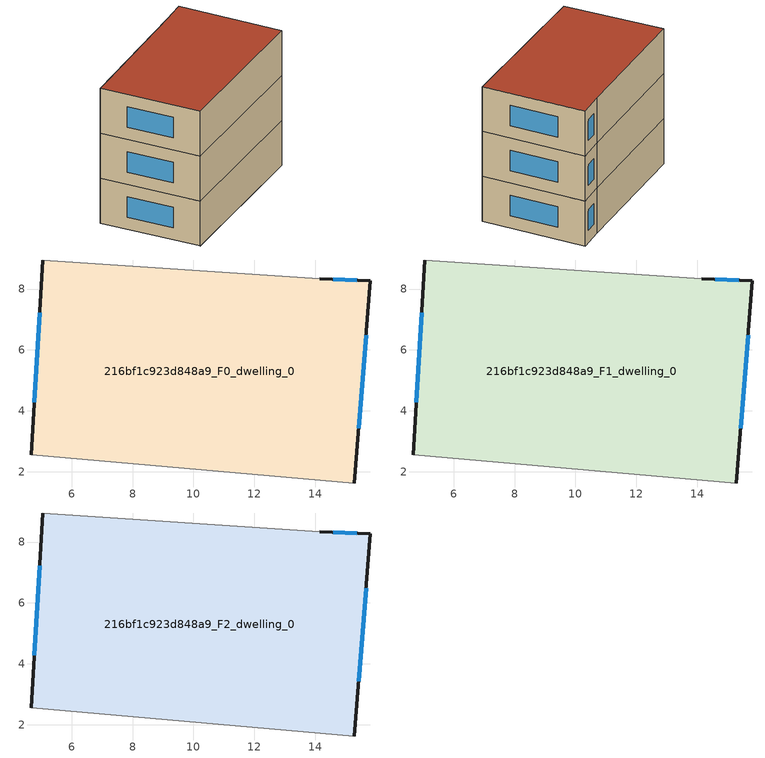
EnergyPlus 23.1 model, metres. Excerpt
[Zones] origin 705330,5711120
216bf1c923d848a9_F0_dwelling_0
 floor ground (EU_floor_Construction): 15.82,8.28 15.29,1.63 4.67,2.56 5.05,8.95 14.15,8.34 z0
 wall outside (EU_wall_Construction): 5.05,8.95 4.67,2.56 / 15.29,1.63 15.82,8.28 14.15,8.34 z0:3
 wall adiabatic (EU_wall_Construction): 4.67,2.56 15.29,1.63 / 14.15,8.34 5.05,8.95 z0:3
 window (EU_Window_Construction): 4.95,7.23 4.77,4.28 / 15.37,8.29 14.6,8.32 / 15.43,3.42 15.67,6.48 z0.81:2.19
216bf1c923d848a9_F1_dwelling_0
 floor to 216bf1c923d848a9_F0_dwelling_0 (EU_floor_Construction): 15.82,8.28 15.29,1.63 4.67,2.56 5.05,8.95 14.15,8.34 z3
 wall outside (EU_wall_Construction): 5.05,8.95 4.67,2.56 / 15.29,1.63 15.82,8.28 14.15,8.34 z3:6
 wall adiabatic (EU_wall_Construction): 4.67,2.56 15.29,1.63 / 14.15,8.34 5.05,8.95 z3:6
 window (EU_Window_Construction): 4.95,7.23 4.77,4.28 / 15.37,8.29 14.6,8.32 / 15.43,3.42 15.67,6.48 z3.81:5.19
216bf1c923d848a9_F2_dwelling_0
 floor to 216bf1c923d848a9_F1_dwelling_0 (EU_floor_Construction): 15.82,8.28 15.29,1.63 4.67,2.56 5.05,8.95 14.15,8.34 z6
 wall outside (EU_wall_Construction): 5.05,8.95 4.67,2.56 / 15.29,1.63 15.82,8.28 14.15,8.34 z6:9
 wall adiabatic (EU_wall_Construction): 4.67,2.56 15.29,1.63 / 14.15,8.34 5.05,8.95 z6:9
 window (EU_Window_Construction): 4.95,7.23 4.77,4.28 / 15.37,8.29 14.6,8.32 / 15.43,3.42 15.67,6.48 z6.81:8.19
 roof outside (EU_roof_Construction): 15.29,1.63 15.82,8.28 14.15,8.34 5.05,8.95 4.67,2.56 z9
shading: 4.67,2.56 15.29,1.63 z0:9; 14.15,8.34 5.05,8.95 z0:6
[Building]
EU S2 Campaign: North Axis=0; Terrain=City; Solar Distribution=FullExterior
[Site:Location]
London: Latitude=51.5; Longitude=-0.5; Time Zone=0; Elevation=25
[SizingPeriod:WeatherFileDays]
AnnualSizingPeriod: Begin Month=1; Begin Day of Month=1; End Month=12; End Day of Month=31; Day of Week for Start Day=Monday; Use Weather File Daylight Saving Period=No; Use Weather File Rain and Snow Indicators=No
[MATERIAL]
EU_InternalMass_Material: Roughness=MediumRough; Thickness=0.1; Conductivity=1; Density=1800; Specific Heat=900; Thermal Absorptance=0.9; Solar Absorptance=0.7; Visible Absorptance=0.7
[MATERIAL:NOMASS] Roughness=MediumRough; Thermal Absorptance=0.9; Solar Absorptance=0.7; Visible Absorptance=0.7
Name | Thermal Resistance
EU_wall_NoMass | 0.555556
EU_roof_NoMass | 0.510204
EU_floor_NoMass | 1.68919
[WINDOWMATERIAL:SIMPLEGLAZINGSYSTEM]
EU_Window_SimpleGlazing: UFactor=3.96; Solar Heat Gain Coefficient=0.85; Visible Transmittance=0.85
[CONSTRUCTION]
EU_wall_Construction: EU_wall_NoMass
EU_roof_Construction: EU_roof_NoMass
EU_floor_Construction: EU_floor_NoMass
EU_Window_Construction: EU_Window_SimpleGlazing
EU_InternalMass_Construction: EU_InternalMass_Material
[ZONE] Type=1; Multiplier=1; Ceiling Height=autocalculate; Floor Area=autocalculate; Part of Total Floor Area=Yes
Name | Volume
216bf1c923d848a9_F0_dwelling_0 | 209.679
216bf1c923d848a9_F1_dwelling_0; 216bf1c923d848a9_F2_dwelling_0 | 209.678
[INTERNALMASS] Construction=EU_InternalMass_Construction; Surface Area=69.8928
Name | Zone or ZoneList
216bf1c923d848a9_F0_dwelling_0_EU_InternalMass | 216bf1c923d848a9_F0_dwelling_0
216bf1c923d848a9_F1_dwelling_0_EU_InternalMass | 216bf1c923d848a9_F1_dwelling_0
216bf1c923d848a9_F2_dwelling_0_EU_InternalMass | 216bf1c923d848a9_F2_dwelling_0
[OTHEREQUIPMENT] Fuel Type=Electricity; Design Level Calculation Method=Watts/Area; Power per Zone Floor Area=1; Fraction Latent=0; Fraction Radiant=0; Fraction Lost=0; Carbon Dioxide Generation Rate=0; EndUse Subcategory=EU_Step8_InternalGains
Name | Zone or ZoneList or Space or SpaceList | Schedule
EU_Step8_InternalGain_216bf1c923d848a9_F0_dwelling_0_f000 | 216bf1c923d848a9_F0_dwelling_0 | EU_Step8_GainSchedule_216bf1c923d848a9_F0_dwelling_0_f000
EU_Step8_InternalGain_216bf1c923d848a9_F1_dwelling_0_f000 | 216bf1c923d848a9_F1_dwelling_0 | EU_Step8_GainSchedule_216bf1c923d848a9_F1_dwelling_0_f000
EU_Step8_InternalGain_216bf1c923d848a9_F2_dwelling_0_f000 | 216bf1c923d848a9_F2_dwelling_0 | EU_Step8_GainSchedule_216bf1c923d848a9_F2_dwelling_0_f000
[ZONEVENTILATION:DESIGNFLOWRATE] Schedule=EU_AlwaysOn; Design Flow Rate Calculation Method=AirChanges/Hour; Air Changes per Hour=0.48; Ventilation Type=Natural; Fan Pressure Rise=0; Fan Total Efficiency=1; Constant Term Coefficient=1; Temperature Term Coefficient=0; Velocity Term Coefficient=0; Velocity Squared Term Coefficient=0; Minimum Indoor Temperature=-100; Maximum Indoor Temperature=100; Delta Temperature=-100; Minimum Outdoor Temperature=-100; Maximum Outdoor Temperature=100; Maximum Wind Speed=40
Name | Zone or ZoneList or Space or SpaceList
EU_ConstantAir_216bf1c923d848a9_F0_dwelling_0 | 216bf1c923d848a9_F0_dwelling_0
EU_ConstantAir_216bf1c923d848a9_F1_dwelling_0 | 216bf1c923d848a9_F1_dwelling_0
EU_ConstantAir_216bf1c923d848a9_F2_dwelling_0 | 216bf1c923d848a9_F2_dwelling_0
[HVACTEMPLATE:THERMOSTAT] Constant Heating Setpoint=20; Constant Cooling Setpoint=50
EU_HeatOnly_216bf1c923d848a9_F0_dwelling_0; EU_HeatOnly_216bf1c923d848a9_F1_dwelling_0; EU_HeatOnly_216bf1c923d848a9_F2_dwelling_0
[HVACTEMPLATE:ZONE:IDEALLOADSAIRSYSTEM] System Availability Schedule=EU_AlwaysOn; Maximum Heating Supply Air Temperature=50; Minimum Cooling Supply Air Temperature=13; Maximum Heating Supply Air Humidity Ratio=0.0156; Minimum Cooling Supply Air Humidity Ratio=0.0077; Heating Limit=NoLimit; Cooling Limit=NoLimit; Heating Availability Schedule=EU_AlwaysOn; Cooling Availability Schedule=EU_CoolingOff; Dehumidification Control Type=ConstantSensibleHeatRatio; Cooling Sensible Heat Ratio=0.7; Dehumidification Setpoint=60; Humidification Control Type=None; Humidification Setpoint=30; Outdoor Air Method=None; Outdoor Air Flow Rate per Person=0.00944; Outdoor Air Flow Rate per Zone Floor Area=0; Outdoor Air Flow Rate per Zone=0; Demand Controlled Ventilation Type=None; Outdoor Air Economizer Type=NoEconomizer; Heat Recovery Type=None; Sensible Heat Recovery Effectiveness=0.7; Latent Heat Recovery Effectiveness=0.65
Name | Template Thermostat
216bf1c923d848a9_F0_dwelling_0 | EU_HeatOnly_216bf1c923d848a9_F0_dwelling_0
216bf1c923d848a9_F1_dwelling_0 | EU_HeatOnly_216bf1c923d848a9_F1_dwelling_0
216bf1c923d848a9_F2_dwelling_0 | EU_HeatOnly_216bf1c923d848a9_F2_dwelling_0
[SIZING:ZONE] Zone Cooling Design Supply Air Temperature Input Method=SupplyAirTemperature; Zone Cooling Design Supply Air Temperature=13; Zone Heating Design Supply Air Temperature Input Method=SupplyAirTemperature; Zone Heating Design Supply Air Temperature=50; Zone Cooling Design Supply Air Humidity Ratio=0.008; Zone Heating Design Supply Air Humidity Ratio=0.008; Cooling Design Air Flow Method=DesignDay; Cooling Design Air Flow Rate=0; Cooling Minimum Air Flow per Zone Floor Area=0.000762; Cooling Minimum Air Flow=0; Cooling Minimum Air Flow Fraction=0.2; Heating Design Air Flow Method=DesignDay; Heating Design Air Flow Rate=0; Heating Maximum Air Flow per Zone Floor Area=0.002032; Heating Maximum Air Flow=0.141576; Heating Maximum Air Flow Fraction=0.3; Account for Dedicated Outdoor Air System=No; Dedicated Outdoor Air System Control Strategy=NeutralSupplyAir; Dedicated Outdoor Air Low Setpoint Temperature for Design=autosize; Dedicated Outdoor Air High Setpoint Temperature for Design=autosize; Zone Load Sizing Method=Sensible Load Only No Latent Load; Zone Latent Cooling Design Supply Air Humidity Ratio Input Method=HumidityRatioDifference; Zone Cooling Design Supply Air Humidity Ratio Difference=0.005; Zone Latent Heating Design Supply Air Humidity Ratio Input Method=HumidityRatioDifference; Zone Humidification Design Supply Air Humidity Ratio Difference=0.005
216bf1c923d848a9_F0_dwelling_0; 216bf1c923d848a9_F1_dwelling_0; 216bf1c923d848a9_F2_dwelling_0
[SCHEDULE:CONSTANT]
Name | Hourly Value
EU_AlwaysOn | 1
EU_CoolingOff | 0
[SCHEDULE:FILE] Column Number=1; Rows to Skip at Top=0; Number of Hours of Data=8760; Column Separator=Comma; Interpolate to Timestep=No; Minutes per Item=60; Adjust Schedule for Daylight Savings=Yes
Name | File
EU_Step8_GainSchedule_216bf1c923d848a9_F0_dwelling_0_f000 | ../../schedules/216bf1c923d848a9/216bf1c923d848a9_F0_dwelling_0_f000_gain.csv
EU_Step8_GainSchedule_216bf1c923d848a9_F1_dwelling_0_f000 | ../../schedules/216bf1c923d848a9/216bf1c923d848a9_F1_dwelling_0_f000_gain.csv
EU_Step8_GainSchedule_216bf1c923d848a9_F2_dwelling_0_f000 | ../../schedules/216bf1c923d848a9/216bf1c923d848a9_F2_dwelling_0_f000_gain.csv
